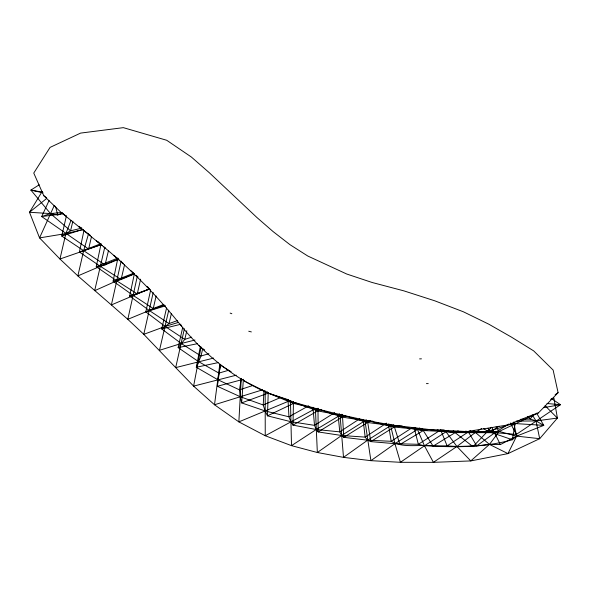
<?xml version="1.0" encoding="UTF-8"?>
<svg xmlns="http://www.w3.org/2000/svg" width="590" height="590" viewBox="0 0 590 590"><rect width="100%" height="100%" fill="white"/><g stroke="black" fill="none" stroke-linecap="round" stroke-linejoin="round"><path stroke-width="0.89" d="M265.175 390.846L265.242 435.737L291.504 445.649L317.346 452.508L343.505 457.368L370.904 460.665L400.418 462.309L433.407 462.346L470.776 460.923L507.975 453.614L539.688 438.687L557.403 418.074L553.87 397.889L550.625 399.378M342.377 414.335L343.8 437.33L367.607 440.199L391.185 441.291C403.472 448.555 419.387 444.034 433.112 446.128C459.735 447.456 486.448 446.991 512.327 439.749L516.626 436.121L543.781 425.383L536.612 413.103M263.995 390.639L263.221 404.983L265.124 410.95L267.477 415.839L290.818 421.695L314.514 425.346L334.604 412.668M241.258 378.463L238.854 421.88L265.242 435.737L315.399 408.641L318.076 408.892M243.405 379.267L241.635 402.896L265.124 410.95L288.938 416.805L308.659 405.824M317.981 408.228L318.165 431.939L341.595 435.494L365.166 437.109L386.531 423.111M219.768 364.502L214.509 404.77L238.854 421.88L290.457 400.426L291.504 445.649L316.218 429.527L341.662 414.283M293.459 401.539L292.994 425.125L316.218 429.527L339.766 431.851L359.701 418.797M220.365 364.768L217.363 386.28L240.219 396.701L263.221 404.983L280.995 397.343M241.273 378.367L239.488 389.857L240.219 396.701L241.635 402.896L268.207 393.132L288.746 399.865M201.057 347.104L193.601 386.125L214.509 404.77L262.602 389.813M200.334 346.551L196.286 367.253L217.806 379.717L239.488 389.857L253.28 385.336M117.712 258.936L113.096 281.179L133.134 295.406L153.253 308.518L163.445 304.558M220.542 365.173L217.806 379.717L217.363 386.28L242.534 379.503M101.119 243.596L96.244 266.709L116.739 280.825L137.256 293.909L149.58 288.864M134.38 273.753L129.675 296.062L149.263 310.495L169.035 323.593L177.553 320.562M83.913 230.749L79.392 252.026L100.256 266.289L121.105 279.505L134.343 273.959M184.397 328.719L175.687 367.622L193.601 386.125L236.251 375.196M137.256 276.599L127.809 319.33L143.783 334.324L175.687 367.622L213.632 358.078M150.59 290.28L145.819 311.859L165.156 326.44L184.766 339.383L191.713 337.17M153.208 292.566L143.783 334.324L165.156 326.44L178.35 322.428M168.747 310.252L159.499 350.298L181.226 343.498L194.98 340.032M121.149 261.127L111.37 304.942L127.809 319.33L149.263 310.495L164.44 305.141M182.767 327.148L178.143 347.621L198.395 361.537L218.905 373.109L228.448 370.314M66.405 215.844L61.751 236.059L105.05 264.917L118.31 259.43M91.472 236.686L88.618 249.069L59.951 259.017L39.552 237.903L29.5 212.275L42.163 191.499M140.627 279.166L137.256 293.909L111.37 304.942L77.865 275.913L59.951 259.017L65.873 233.574L71.043 220.335M156.136 295.944L153.253 308.518L145.819 311.859L165.473 305.827M166.579 307.928L161.726 328.955L181.226 343.498L201.013 356.013L208.904 353.698M124.564 264.704L121.105 279.505L116.739 280.825L94.651 290.693L104.718 247.498M171.343 313.725L169.035 323.593L161.726 328.955L180.946 324.227M202.628 349.044L201.013 356.013L196.286 367.253L218.116 362.636M108.398 250.868L105.05 264.917L100.256 266.289L77.865 275.913L83.581 250.993L88.507 233.891M186.823 330.732L184.766 339.383L178.143 347.621L197.517 343.675M72.88 221.191L70.557 230.815L61.751 236.059L82.556 229.517M49.117 200.445L41.691 216.574L88.618 249.069L101.355 244.533M54.324 205.372L39.552 237.903L65.873 233.574L83.271 229.525M533.574 414.711L530.233 419.055L520.328 419.365M491.359 427.389L472.988 446.667L455.038 432.588L453.26 430.56M99.054 242.416L96.303 240.838C127.315 265.603 155.517 293.739 180.311 324.736C203.838 354.037 233.625 378.146 268.207 393.132L294.543 402.52L318.607 409.268L343.203 415.36L369.193 421.002L422.912 430.501L445.878 431.622L455.038 432.588L494.855 432.706L499.133 431.423L538.419 412.904L558.096 392.675L553.132 370.078L533.692 350.903L511.442 337.104L488.793 324.183L463.46 311.822L434.742 300.797L403.877 290.863L372.091 282.477L346.684 274.003L307.803 256.031L289.992 244.688L273.155 231.627L256.923 217.518L209.347 172.759L191.344 157.014L166.719 140.28L123.347 127.654L80.594 133.097L50.084 147.389L33.755 173.077L43.748 195.637L60.969 212.326L102.063 245.425M46.647 198.476L29.5 212.275L50.482 213.58L57.717 215.033L62.717 213.13M555.131 394.747L558.096 392.675M498.963 426.238L490.047 432.241C472.376 431.401 454.329 433.163 437.065 429.822M448.245 430.331L424.446 445.789L400.418 462.309L394.931 443.68L390.573 425.493L389.562 424.144M470.65 430.412L447.124 445.885L424.446 445.789L418.34 444.3L394.931 443.68L370.771 441.615L367.607 440.199L365.166 437.109L363.079 419.438M412.373 427.558L391.185 441.291L388.345 423.856M419.8 427.957L394.931 443.68L370.904 460.665L364.952 420.714L366.545 419.881M444.241 429.985L440.649 429.926L418.34 444.3L414.106 427.47M392.18 424.652L367.607 440.199L343.505 457.368L340.054 415.139L339.265 413.664M39.191 184.803L30.901 190.098L50.482 213.58L70.557 230.815L81.899 228.109M481.639 428.502L475.422 432.455L456.925 446.49L433.407 462.346L424.446 445.789L417.359 429.232L415.279 427.639M508.779 424.033L494.855 432.706L476.727 445.87L456.925 446.49L447.124 445.885L440.649 429.926M458.172 430.803L433.112 446.128L422.219 428.893M465.739 431.084L468.364 431.902L476.727 445.87L489.464 444.41L500.357 444.572L516.626 436.121L539.688 438.687L536.008 420.928L532.283 414.932M425.383 429.336L399.917 444.513L393.655 424.417M397.424 425.597L394.157 427.057L370.771 441.615L367.467 420.744M370.837 421.076L367.563 422.514L343.8 437.33L341.595 435.494L339.766 431.851L338.041 414.239M345.651 415.64L342.288 417.101L318.165 431.939L316.218 429.527L314.514 425.346L312.921 407.248M321.078 409.512L317.73 410.898L292.994 425.125L290.818 421.695L288.938 416.805L288.045 399.799M134.1 273.797L116.739 280.825L113.096 281.179L133.709 273.192M118.612 258.892L100.256 266.289L96.244 266.709L117.897 258.044M538.419 412.904C515.653 420.316 493.218 434.955 468.364 431.902M100.285 243.921L79.392 252.026L101.51 244.555M149.285 289.159L133.134 295.406L129.675 296.062L149.277 289.085M294.904 402.741L267.477 415.839L268.207 393.132L267.204 391.76M543.383 407.69L560.5 404.696L551.37 398.523M63.395 213.691L41.691 216.574L50.482 213.58L62.09 212.452M419.593 358.897L421.437 358.831M516.132 421.12L536.008 420.928L557.403 418.074L545.086 405.714M426.423 383.618L428.222 383.603M244.253 380.373L245.093 381.487L270.198 393.899L293.223 403.339L294.543 402.52L317.73 410.898L318.607 409.268L342.288 417.101L343.203 415.36L367.563 422.514L369.193 421.002L394.157 427.057L417.359 429.232L432.588 429.69M291.01 401.008L293.223 403.339L315.399 408.641L317.73 410.898L340.054 415.139L342.288 417.101L364.952 420.714L367.563 422.514L390.573 425.493L402.225 426.039M372.954 421.201L364.952 420.714L341.595 435.494L317.346 452.508L315.399 408.641M340.054 415.139L344.597 415.471M546.996 403.508L560.5 404.696L516.331 434.417L490.047 432.241L488.07 428.311M511.582 423.332L543.781 425.383L536.008 420.928L530.233 419.055L527.615 416.54M42.524 192.141L30.901 190.098L43.048 192.834M417.359 429.232L422.912 430.501L428.547 429.608L466.956 431.563L499.133 431.423L516.626 436.121L507.975 453.614L489.464 444.41L475.422 432.455L473.836 430.331M248.744 331.226L251.355 331.927M230.166 313.098L231.833 313.733M81.184 227.652L78.861 226.656L90.351 235.395M148.673 287.492L147.124 286.829L150.472 289.904M390.573 425.493L394.157 427.057L397.1 425.692L455.038 432.588L466.956 431.563L515.136 423.768L514.399 422.108M483.254 428.48L487.952 431.342L512.327 439.749L515.136 423.768L514.281 422.455M220.446 365.188L231.162 371.759M115.728 256.68L113.56 255.308L119.165 259.991M60.969 212.326L66.065 215.969M43.748 195.637L46.654 197.834M198.911 345.6L201.824 347.798M203.277 348.897L204.73 349.995M103.501 246.576L105.662 248.294M120.559 261.163L123.362 263.501M180.311 324.736L181.691 325.953M130.567 270.456L133.974 273.458M136.01 275.264L138.053 277.064M163.474 304.757L165.48 306.638M445.878 431.622L456.925 446.49L470.776 460.923L489.464 444.41L499.133 431.423L496.079 426.88M491.795 427.263L500.357 444.572M510.343 422.993L516.331 434.417L516.626 436.121L513.61 422.027M55.482 206.22L57.717 215.033"/></g></svg>
